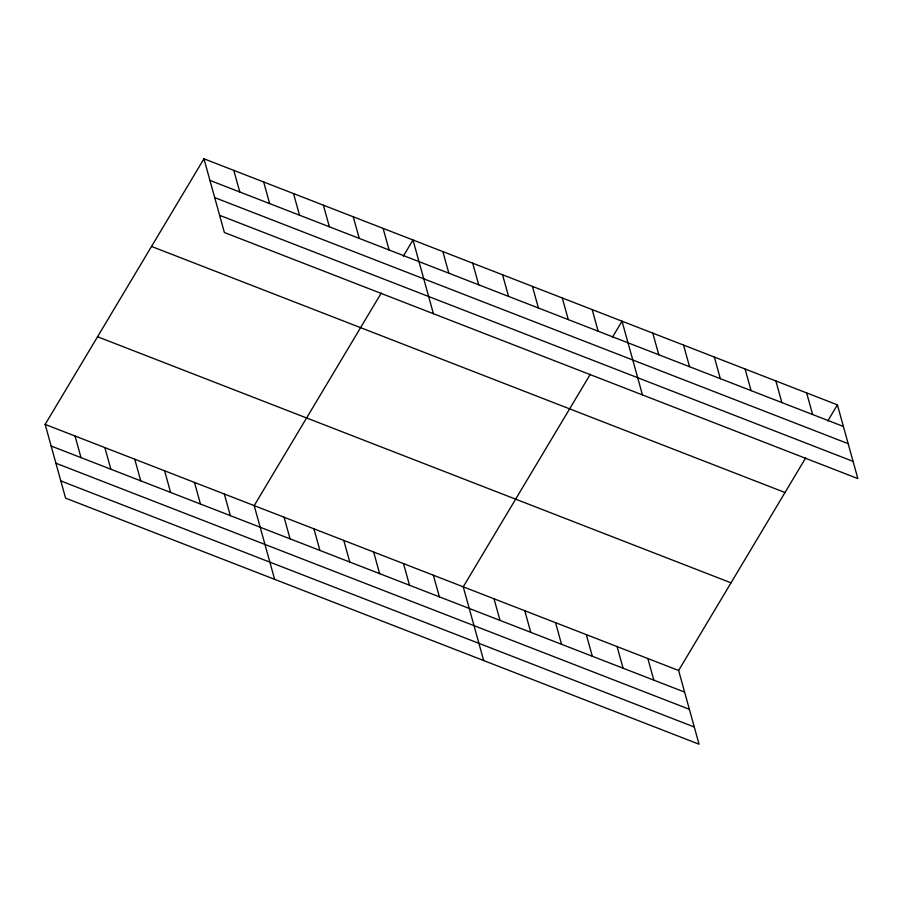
<?xml version="1.0" encoding="UTF-8"?>
<svg xmlns="http://www.w3.org/2000/svg" width="903" height="903" viewBox="0 0 903 903"><rect width="100%" height="100%" fill="white"/><g stroke="black" fill="none" stroke-linecap="round" stroke-linejoin="round"><path stroke-width="1.35" d="M805.69 457.911L678.616 670.489L699.057 744.219L65.592 498.14L45.15 424.41L203.943 158.781L837.408 404.86L857.85 478.59L224.384 232.511L203.943 158.781M381.269 293.046L254.194 505.624L274.636 579.342M403.325 256.136L412.987 239.995L433.429 313.713M590.314 374.248L463.239 586.826L483.681 660.544M612.369 337.338L622.02 321.197L642.473 394.916M827.746 421.012L837.408 404.86M209.936 180.397L843.402 426.476M214.7 197.599L848.165 443.678M219.61 215.309L853.087 461.388M151.535 246.44L785 492.519M97.547 336.751L731.012 582.83M45.15 424.41L678.616 670.489M51.144 446.026L684.609 692.104M55.918 463.228L689.384 709.306M60.828 480.938L694.294 727.017M806.639 392.907L812.632 414.522M775.869 380.953L781.863 402.569M745.099 369L751.093 390.627M714.329 357.057L720.323 378.673M683.56 345.104L689.553 366.72M652.79 333.151L658.784 354.766M592.165 309.594L598.158 331.209M562.298 297.99L568.292 319.606M647.846 658.535L653.84 680.151M532.431 286.398L538.425 308.013M617.076 646.582L623.07 668.197M502.576 274.794L508.57 296.41M586.307 634.628L592.312 656.255M472.709 263.191L478.703 284.806M555.548 622.675L561.542 644.302M442.842 251.587L448.836 273.203M524.778 610.733L530.772 632.348M494.009 598.779L500.002 620.395M383.12 228.391L389.114 250.007M353.254 216.788L359.247 238.403M433.372 575.222L439.366 596.838M323.387 205.184L329.392 226.8M403.506 563.619L409.51 585.234M293.531 193.592L299.525 215.207M373.65 552.026L379.644 573.642M263.665 181.988L269.658 203.604M343.783 540.423L349.777 562.038M233.798 170.385L239.792 192M313.917 528.819L319.91 550.435M284.061 517.216L290.055 538.831M224.328 494.02L230.321 515.636M194.472 482.416L200.466 504.032M164.606 470.813L170.599 492.428M134.739 459.221L140.733 480.836M104.872 447.617L110.877 469.233M75.017 436.014L81.01 457.629"/></g></svg>
